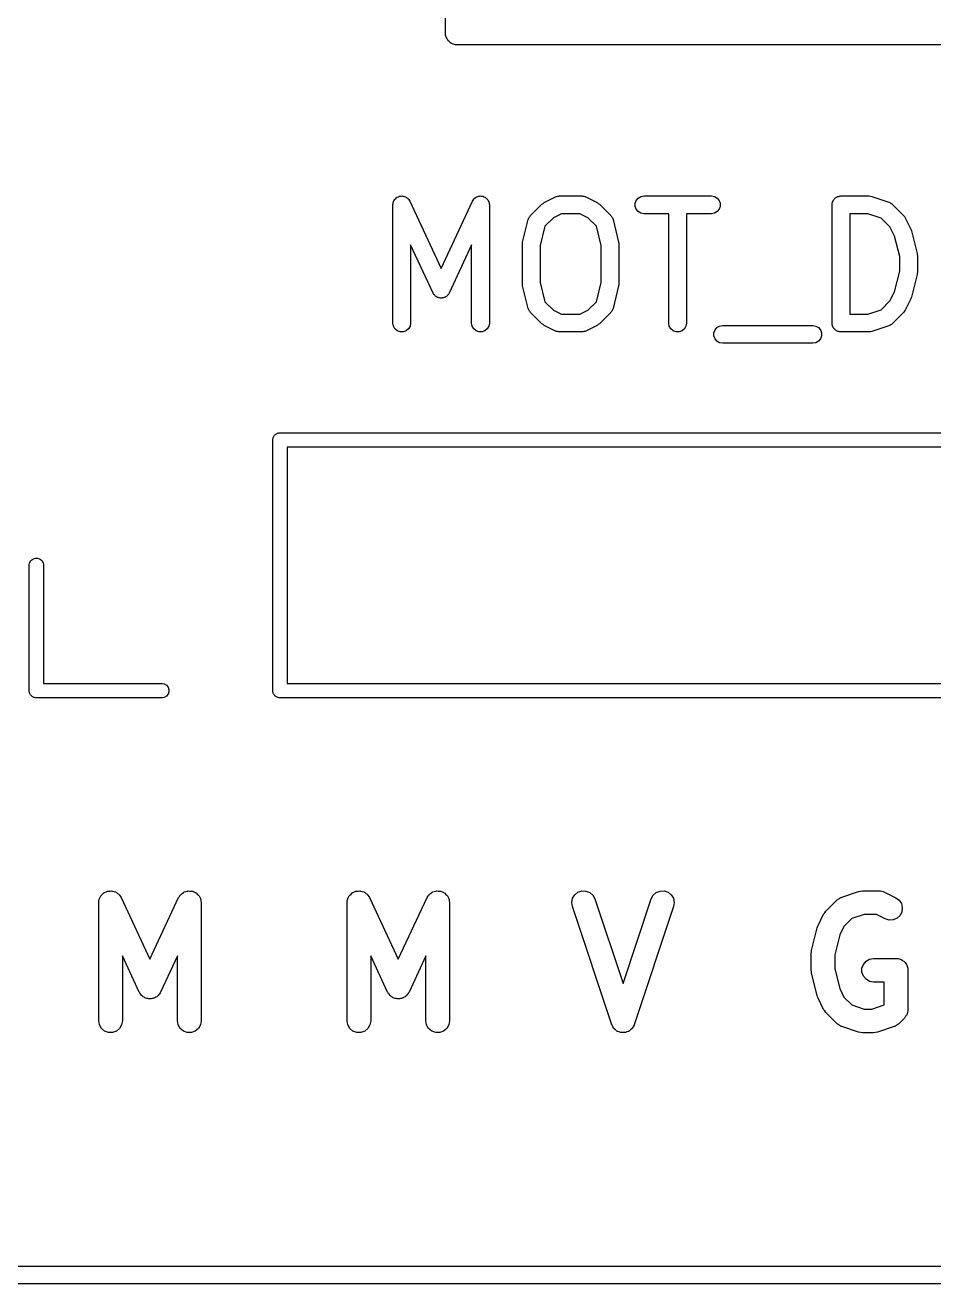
# Model space of a CAD drawing. Extents: x 0 to 100, y 0 to 100.
# Drawn here: x 72.34 to 80.03, y 3.92 to 14.57 of the extents above; entities that cross this region are included whole.
import ezdxf

# ---------------------------------------------------------------- set-up
doc = ezdxf.new("R2010")
doc.units = 0
doc.header["$MEASUREMENT"] = 0
doc.layers.add('BLACK', color=7, linetype='CONTINUOUS')

msp = doc.modelspace()

# ---------------------------------------------------------------- linework, layer by layer
at = {"layer": 'BLACK', "linetype": 'CONTINUOUS'}
for p, q in [((75.9, 14.5176), (75.9, 26.5087)), ((75.9, 14.4824), (75.9, 14.5176)), ((75.903, 14.474), (75.9, 14.4824)), ((75.9046, 14.4653), (75.903, 14.474)), ((75.909, 14.4576), (75.9046, 14.4653)), ((75.9121, 14.4492), (75.909, 14.4576)), ((75.9178, 14.4424), (75.9121, 14.4492)), ((75.9222, 14.4347), (75.9178, 14.4424)), ((75.929, 14.429), (75.9222, 14.4347)), ((75.9347, 14.4222), (75.929, 14.429)), ((75.9424, 14.4178), (75.9347, 14.4222)), ((75.9492, 14.4121), (75.9424, 14.4178)), ((75.9576, 14.409), (75.9492, 14.4121)), ((75.9653, 14.4046), (75.9576, 14.409)), ((75.974, 14.403), (75.9653, 14.4046)), ((75.9824, 14.4), (75.974, 14.403)), ((75.9912, 14.4), (75.9824, 14.4)), ((75.9913, 14.4), (75.9912, 14.4)), ((88.4, 14.4), (75.9913, 14.4)), ((75.463, 13.0817), (75.4671, 13.0906)), ((75.4671, 13.0906), (75.4695, 13.093)), ((75.4695, 13.093), (75.4711, 13.0958)), ((75.4711, 13.0958), (75.4786, 13.1021)), ((75.4786, 13.1021), (75.4855, 13.109)), ((75.4855, 13.109), (75.4885, 13.1104)), ((75.4885, 13.1104), (75.4911, 13.1126)), ((75.4911, 13.1126), (75.5003, 13.1159)), ((75.5003, 13.1159), (75.5091, 13.1201)), ((75.5091, 13.1201), (75.5124, 13.1203)), ((75.5124, 13.1203), (75.5155, 13.1215)), ((75.5155, 13.1215), (75.5253, 13.1215)), ((75.5253, 13.1215), (75.5351, 13.1223)), ((75.5351, 13.1223), (75.5383, 13.1215)), ((75.5383, 13.1215), (75.5416, 13.1215)), ((75.5416, 13.1215), (75.5508, 13.1181)), ((75.5508, 13.1181), (75.5602, 13.1156)), ((75.5602, 13.1156), (75.563, 13.1137)), ((75.563, 13.1137), (75.5661, 13.1126)), ((75.5661, 13.1126), (75.5736, 13.1063)), ((75.5736, 13.1063), (75.5816, 13.1007)), ((75.5816, 13.1007), (75.5835, 13.098)), ((75.5835, 13.098), (75.586, 13.0958)), ((75.586, 13.0958), (75.5909, 13.0874)), ((76.1329, 13.0874), (76.1378, 13.0958)), ((76.1378, 13.0958), (76.1403, 13.098)), ((76.1403, 13.098), (76.1422, 13.1007)), ((76.1422, 13.1007), (76.1502, 13.1063)), ((76.1502, 13.1063), (76.1577, 13.1126)), ((76.1577, 13.1126), (76.1609, 13.1137)), ((76.1609, 13.1137), (76.1636, 13.1156)), ((76.1636, 13.1156), (76.173, 13.1181)), ((76.173, 13.1181), (76.1822, 13.1215)), ((76.1822, 13.1215), (76.1855, 13.1215)), ((76.1855, 13.1215), (76.1887, 13.1223)), ((76.1887, 13.1223), (76.1985, 13.1215)), ((76.1985, 13.1215), (76.2083, 13.1215)), ((76.2083, 13.1215), (76.2114, 13.1203)), ((76.2114, 13.1203), (76.2147, 13.1201)), ((76.2147, 13.1201), (76.2235, 13.1159)), ((76.2235, 13.1159), (76.2327, 13.1126)), ((76.2327, 13.1126), (76.2353, 13.1104)), ((76.2353, 13.1104), (76.2383, 13.109)), ((76.2383, 13.109), (76.2452, 13.1021)), ((76.2452, 13.1021), (76.2527, 13.0958)), ((76.2527, 13.0958), (76.2543, 13.093)), ((76.2543, 13.093), (76.2567, 13.0906)), ((76.2567, 13.0906), (76.2608, 13.0817)), ((76.7331, 13.0671), (76.8284, 13.1147)), ((76.8284, 13.1147), (76.8325, 13.1159)), ((76.8325, 13.1159), (76.8363, 13.1181)), ((76.8363, 13.1181), (76.8449, 13.1196)), ((76.8449, 13.1196), (76.8533, 13.1221)), ((76.8533, 13.1221), (76.8576, 13.1219)), ((76.8576, 13.1219), (76.8619, 13.1226)), ((76.8619, 13.1226), (77.0524, 13.1226)), ((77.0524, 13.1226), (77.0566, 13.1219)), ((77.0566, 13.1219), (77.061, 13.1221)), ((77.061, 13.1221), (77.0694, 13.1196)), ((77.0694, 13.1196), (77.078, 13.1181)), ((77.078, 13.1181), (77.0818, 13.1159)), ((77.0818, 13.1159), (77.0859, 13.1147)), ((77.0859, 13.1147), (77.1812, 13.0671)), ((77.5112, 13.0851), (77.528, 13.1051)), ((77.528, 13.1051), (77.5505, 13.1181)), ((77.5505, 13.1181), (77.5762, 13.1226)), ((77.5762, 13.1226), (78.1476, 13.1226)), ((78.1476, 13.1226), (78.1733, 13.1181)), ((78.1733, 13.1181), (78.1958, 13.1051)), ((78.1958, 13.1051), (78.2126, 13.0851)), ((79.1779, 13.0851), (79.1821, 13.0901)), ((79.1821, 13.0901), (79.1854, 13.0958)), ((79.1854, 13.0958), (79.1904, 13.1)), ((79.1904, 13.1), (79.1946, 13.1051)), ((79.1946, 13.1051), (79.2003, 13.1084)), ((79.2003, 13.1084), (79.2054, 13.1126)), ((79.2054, 13.1126), (79.2115, 13.1148)), ((79.2115, 13.1148), (79.2172, 13.1181)), ((79.2172, 13.1181), (79.2237, 13.1192)), ((79.2237, 13.1192), (79.2298, 13.1215)), ((79.2298, 13.1215), (79.2364, 13.1215)), ((79.2364, 13.1215), (79.2429, 13.1226)), ((79.2429, 13.1226), (79.481, 13.1226)), ((79.481, 13.1226), (79.4928, 13.1205)), ((79.4928, 13.1205), (79.5047, 13.1188)), ((79.5047, 13.1188), (79.6475, 13.0712)), ((75.4536, 13.0476), (75.4553, 13.0573)), ((75.4536, 12.0476), (75.4536, 13.0476)), ((75.4553, 13.0573), (75.4561, 13.067)), ((75.4561, 13.067), (75.4575, 13.07)), ((75.4575, 13.07), (75.4581, 13.0733)), ((75.4581, 13.0733), (75.463, 13.0817)), ((75.5909, 13.0874), (75.5965, 13.0793)), ((75.5965, 13.0793), (75.8619, 12.5107)), ((75.8619, 12.5107), (76.1273, 13.0793)), ((76.1273, 13.0793), (76.1329, 13.0874)), ((76.2608, 13.0817), (76.2657, 13.0733)), ((76.2657, 13.0733), (76.2663, 13.07)), ((76.2663, 13.07), (76.2677, 13.067)), ((76.2677, 13.067), (76.2685, 13.0573)), ((76.2685, 13.0573), (76.2702, 13.0476)), ((76.2702, 13.0476), (76.2702, 12.0476)), ((76.6184, 12.9578), (76.7136, 13.053)), ((76.7136, 13.053), (76.7235, 13.0599)), ((76.7235, 13.0599), (76.7331, 13.0671)), ((77.1812, 13.0671), (77.1908, 13.0599)), ((77.1908, 13.0599), (77.2007, 13.053)), ((77.2007, 13.053), (77.2959, 12.9578)), ((77.5023, 13.0606), (77.5112, 13.0851)), ((77.5023, 13.0346), (77.5023, 13.0606)), ((77.5112, 13.0101), (77.5023, 13.0346)), ((77.528, 12.9902), (77.5112, 13.0101)), ((77.5505, 12.9771), (77.528, 12.9902)), ((78.1958, 12.9902), (78.1733, 12.9771)), ((78.2126, 13.0101), (78.1958, 12.9902)), ((78.2126, 13.0851), (78.2215, 13.0606)), ((78.2215, 13.0346), (78.2126, 13.0101)), ((78.2215, 13.0606), (78.2215, 13.0346)), ((79.1679, 13.0476), (79.169, 13.0541)), ((79.1679, 12.0476), (79.1679, 13.0476)), ((79.169, 13.0606), (79.1712, 13.0668)), ((79.169, 13.0541), (79.169, 13.0606)), ((79.1712, 13.0668), (79.1724, 13.0733)), ((79.1724, 13.0733), (79.1757, 13.079)), ((79.1757, 13.079), (79.1779, 13.0851)), ((79.6475, 13.0712), (79.6513, 13.0691)), ((79.6513, 13.0691), (79.6555, 13.068)), ((79.6555, 13.068), (79.6627, 13.0629)), ((79.6627, 13.0629), (79.6704, 13.0587)), ((79.6704, 13.0587), (79.6733, 13.0555)), ((79.6733, 13.0555), (79.6768, 13.053)), ((79.6768, 13.053), (79.7721, 12.9578)), ((76.551, 12.7325), (76.5987, 12.923)), ((76.5987, 12.923), (76.6016, 12.9295)), ((76.6016, 12.9295), (76.6035, 12.9365)), ((76.6035, 12.9365), (76.6069, 12.9413)), ((76.6069, 12.9413), (76.6093, 12.9467)), ((76.6093, 12.9467), (76.6143, 12.9519)), ((76.6143, 12.9519), (76.6184, 12.9578)), ((76.8111, 12.9384), (76.7392, 12.8664)), ((76.8796, 12.9726), (76.8111, 12.9384)), ((77.0347, 12.9726), (76.8796, 12.9726)), ((77.1032, 12.9384), (77.0347, 12.9726)), ((77.1751, 12.8664), (77.1032, 12.9384)), ((77.2959, 12.9578), (77.3, 12.9519)), ((77.3, 12.9519), (77.305, 12.9467)), ((77.305, 12.9467), (77.3074, 12.9413)), ((77.3074, 12.9413), (77.3108, 12.9365)), ((77.3108, 12.9365), (77.3127, 12.9295)), ((77.3127, 12.9295), (77.3156, 12.923)), ((77.3156, 12.923), (77.3632, 12.7325)), ((77.5762, 12.9726), (77.5505, 12.9771)), ((77.7869, 12.9726), (77.5762, 12.9726)), ((77.7869, 12.0476), (77.7869, 12.9726)), ((78.1476, 12.9726), (77.9369, 12.9726)), ((77.9369, 12.9726), (77.9369, 12.0476)), ((78.1733, 12.9771), (78.1476, 12.9726)), ((79.3179, 12.9726), (79.3179, 12.1226)), ((79.4688, 12.9726), (79.3179, 12.9726)), ((79.5833, 12.9344), (79.4688, 12.9726)), ((79.6574, 12.8603), (79.5833, 12.9344)), ((79.7721, 12.9578), (79.779, 12.9479)), ((79.779, 12.9479), (79.7861, 12.9383)), ((79.7861, 12.9383), (79.8337, 12.8431)), ((76.7392, 12.8664), (76.6988, 12.7051)), ((77.2155, 12.7051), (77.1751, 12.8664)), ((79.6959, 12.7833), (79.6574, 12.8603)), ((79.7393, 12.6098), (79.6959, 12.7833)), ((79.8337, 12.8431), (79.8361, 12.8352)), ((79.8361, 12.8352), (79.8394, 12.8277)), ((79.8394, 12.8277), (79.887, 12.6372)), ((75.7939, 12.3016), (75.6036, 12.7096)), ((75.6036, 12.7096), (75.6036, 12.0476)), ((76.1202, 12.7096), (75.9299, 12.3016)), ((76.1202, 12.0476), (76.1202, 12.7096)), ((76.5488, 12.7143), (76.5504, 12.7233)), ((76.5488, 12.381), (76.5488, 12.7143)), ((76.5504, 12.7233), (76.551, 12.7325)), ((76.6988, 12.7051), (76.6988, 12.3902)), ((77.2155, 12.3902), (77.2155, 12.7051)), ((77.3632, 12.7325), (77.3639, 12.7233)), ((77.3639, 12.7233), (77.3655, 12.7143)), ((77.3655, 12.7143), (77.3655, 12.381)), ((79.7393, 12.4854), (79.7393, 12.6098)), ((79.887, 12.6372), (79.8877, 12.6281)), ((79.8877, 12.6281), (79.8893, 12.619)), ((79.8893, 12.619), (79.8893, 12.4762)), ((79.6959, 12.3119), (79.7393, 12.4854)), ((79.887, 12.458), (79.8394, 12.2675)), ((79.8877, 12.4672), (79.887, 12.458)), ((79.8893, 12.4762), (79.8877, 12.4672)), ((76.5504, 12.3719), (76.5488, 12.381)), ((76.551, 12.3628), (76.5504, 12.3719)), ((76.5987, 12.1723), (76.551, 12.3628)), ((76.6988, 12.3902), (76.7392, 12.2288)), ((77.1751, 12.2288), (77.2155, 12.3902)), ((77.3632, 12.3628), (77.3156, 12.1723)), ((77.3639, 12.3719), (77.3632, 12.3628)), ((77.3655, 12.381), (77.3639, 12.3719)), ((75.7977, 12.2963), (75.7939, 12.3016)), ((75.8005, 12.2903), (75.7977, 12.2963)), ((75.8051, 12.2857), (75.8005, 12.2903)), ((75.8089, 12.2803), (75.8051, 12.2857)), ((75.8142, 12.2765), (75.8089, 12.2803)), ((75.8189, 12.2719), (75.8142, 12.2765)), ((75.8248, 12.2691), (75.8189, 12.2719)), ((75.8302, 12.2654), (75.8248, 12.2691)), ((75.8365, 12.2637), (75.8302, 12.2654)), ((75.8425, 12.2609), (75.8365, 12.2637)), ((75.849, 12.2603), (75.8425, 12.2609)), ((75.8554, 12.2586), (75.849, 12.2603)), ((75.8619, 12.2592), (75.8554, 12.2586)), ((75.8684, 12.2586), (75.8619, 12.2592)), ((75.8748, 12.2603), (75.8684, 12.2586)), ((75.8813, 12.2609), (75.8748, 12.2603)), ((75.8873, 12.2637), (75.8813, 12.2609)), ((75.8936, 12.2654), (75.8873, 12.2637)), ((75.899, 12.2691), (75.8936, 12.2654)), ((75.9049, 12.2719), (75.899, 12.2691)), ((75.9096, 12.2765), (75.9049, 12.2719)), ((75.9149, 12.2803), (75.9096, 12.2765)), ((75.9187, 12.2857), (75.9149, 12.2803)), ((75.9234, 12.2903), (75.9187, 12.2857)), ((75.9261, 12.2963), (75.9234, 12.2903)), ((75.9299, 12.3016), (75.9261, 12.2963)), ((79.6574, 12.2349), (79.6959, 12.3119)), ((79.8337, 12.2522), (79.7861, 12.1569)), ((79.8361, 12.26), (79.8337, 12.2522)), ((79.8394, 12.2675), (79.8361, 12.26)), ((76.6016, 12.1657), (76.5987, 12.1723)), ((76.6035, 12.1588), (76.6016, 12.1657)), ((76.6069, 12.1539), (76.6035, 12.1588)), ((76.6093, 12.1485), (76.6069, 12.1539)), ((76.6143, 12.1433), (76.6093, 12.1485)), ((76.6184, 12.1374), (76.6143, 12.1433)), ((76.7136, 12.0422), (76.6184, 12.1374)), ((76.7392, 12.2288), (76.8111, 12.1569)), ((76.8111, 12.1569), (76.8796, 12.1226)), ((77.0347, 12.1226), (77.1032, 12.1569)), ((77.1032, 12.1569), (77.1751, 12.2288)), ((77.2959, 12.1374), (77.2007, 12.0422)), ((77.3, 12.1433), (77.2959, 12.1374)), ((77.305, 12.1485), (77.3, 12.1433)), ((77.3074, 12.1539), (77.305, 12.1485)), ((77.3108, 12.1588), (77.3074, 12.1539)), ((77.3127, 12.1657), (77.3108, 12.1588)), ((77.3156, 12.1723), (77.3127, 12.1657)), ((79.4688, 12.1226), (79.5833, 12.1608)), ((79.5833, 12.1608), (79.6574, 12.2349)), ((79.7721, 12.1374), (79.6768, 12.0422)), ((79.779, 12.1473), (79.7721, 12.1374)), ((79.7861, 12.1569), (79.779, 12.1473)), ((75.4581, 12.022), (75.4536, 12.0476)), ((75.6036, 12.0476), (75.599, 12.022)), ((76.1248, 12.022), (76.1202, 12.0476)), ((76.2702, 12.0476), (76.2657, 12.022)), ((76.7235, 12.0353), (76.7136, 12.0422)), ((76.7331, 12.0282), (76.7235, 12.0353)), ((76.8284, 11.9805), (76.7331, 12.0282)), ((76.8796, 12.1226), (77.0347, 12.1226)), ((77.1812, 12.0282), (77.0859, 11.9805)), ((77.1908, 12.0353), (77.1812, 12.0282)), ((77.2007, 12.0422), (77.1908, 12.0353)), ((77.7914, 12.022), (77.7869, 12.0476)), ((77.9369, 12.0476), (77.9324, 12.022)), ((78.2172, 12.0229), (78.2429, 12.0274)), ((78.2429, 12.0274), (79.0048, 12.0274)), ((79.0048, 12.0274), (79.0304, 12.0229)), ((79.169, 12.0412), (79.1679, 12.0476)), ((79.169, 12.0346), (79.169, 12.0412)), ((79.1712, 12.0284), (79.169, 12.0346)), ((79.1724, 12.022), (79.1712, 12.0284)), ((79.3179, 12.1226), (79.4688, 12.1226)), ((79.6513, 12.0261), (79.6475, 12.0241)), ((79.6555, 12.0273), (79.6513, 12.0261)), ((79.6627, 12.0323), (79.6555, 12.0273)), ((79.6704, 12.0365), (79.6627, 12.0323)), ((79.6733, 12.0397), (79.6704, 12.0365)), ((79.6768, 12.0422), (79.6733, 12.0397)), ((75.4711, 11.9994), (75.4581, 12.022)), ((75.4911, 11.9827), (75.4711, 11.9994)), ((75.5155, 11.9738), (75.4911, 11.9827)), ((75.5416, 11.9738), (75.5155, 11.9738)), ((75.5661, 11.9827), (75.5416, 11.9738)), ((75.586, 11.9994), (75.5661, 11.9827)), ((75.599, 12.022), (75.586, 11.9994)), ((76.1378, 11.9994), (76.1248, 12.022)), ((76.1577, 11.9827), (76.1378, 11.9994)), ((76.1822, 11.9738), (76.1577, 11.9827)), ((76.2083, 11.9738), (76.1822, 11.9738)), ((76.2327, 11.9827), (76.2083, 11.9738)), ((76.2527, 11.9994), (76.2327, 11.9827)), ((76.2657, 12.022), (76.2527, 11.9994)), ((76.8325, 11.9793), (76.8284, 11.9805)), ((76.8363, 11.9771), (76.8325, 11.9793)), ((76.8449, 11.9756), (76.8363, 11.9771)), ((76.8533, 11.9731), (76.8449, 11.9756)), ((76.8576, 11.9734), (76.8533, 11.9731)), ((76.8619, 11.9726), (76.8576, 11.9734)), ((77.0524, 11.9726), (76.8619, 11.9726)), ((77.0566, 11.9734), (77.0524, 11.9726)), ((77.061, 11.9731), (77.0566, 11.9734)), ((77.0694, 11.9756), (77.061, 11.9731)), ((77.078, 11.9771), (77.0694, 11.9756)), ((77.0818, 11.9793), (77.078, 11.9771)), ((77.0859, 11.9805), (77.0818, 11.9793)), ((77.8045, 11.9994), (77.7914, 12.022)), ((77.8244, 11.9827), (77.8045, 11.9994)), ((77.8489, 11.9738), (77.8244, 11.9827)), ((77.8749, 11.9738), (77.8489, 11.9738)), ((77.8994, 11.9827), (77.8749, 11.9738)), ((77.9194, 11.9994), (77.8994, 11.9827)), ((77.9324, 12.022), (77.9194, 11.9994)), ((78.169, 11.9654), (78.1779, 11.9899)), ((78.169, 11.9394), (78.169, 11.9654)), ((78.1779, 11.9149), (78.169, 11.9394)), ((78.1779, 11.9899), (78.1946, 12.0098)), ((78.1946, 12.0098), (78.2172, 12.0229)), ((79.0304, 12.0229), (79.053, 12.0098)), ((79.053, 12.0098), (79.0697, 11.9899)), ((79.0697, 11.9899), (79.0786, 11.9654)), ((79.0786, 11.9394), (79.0697, 11.9149)), ((79.0786, 11.9654), (79.0786, 11.9394)), ((79.1757, 12.0163), (79.1724, 12.022)), ((79.1779, 12.0101), (79.1757, 12.0163)), ((79.1821, 12.0051), (79.1779, 12.0101)), ((79.1854, 11.9994), (79.1821, 12.0051)), ((79.1904, 11.9952), (79.1854, 11.9994)), ((79.1946, 11.9902), (79.1904, 11.9952)), ((79.2003, 11.9869), (79.1946, 11.9902)), ((79.2054, 11.9827), (79.2003, 11.9869)), ((79.2115, 11.9804), (79.2054, 11.9827)), ((79.2172, 11.9771), (79.2115, 11.9804)), ((79.2237, 11.976), (79.2172, 11.9771)), ((79.2298, 11.9738), (79.2237, 11.976)), ((79.2364, 11.9738), (79.2298, 11.9738)), ((79.2429, 11.9726), (79.2364, 11.9738)), ((79.481, 11.9726), (79.2429, 11.9726)), ((79.4928, 11.9747), (79.481, 11.9726)), ((79.5047, 11.9765), (79.4928, 11.9747)), ((79.6475, 12.0241), (79.5047, 11.9765)), ((78.1946, 11.8949), (78.1779, 11.9149)), ((78.2172, 11.8819), (78.1946, 11.8949)), ((78.2429, 11.8774), (78.2172, 11.8819)), ((79.0048, 11.8774), (78.2429, 11.8774)), ((79.0304, 11.8819), (79.0048, 11.8774)), ((79.053, 11.8949), (79.0304, 11.8819)), ((79.0697, 11.9149), (79.053, 11.8949)), ((74.44, 11.0706), (74.4418, 11.0756)), ((74.44, 11.0652), (74.44, 11.0706)), ((74.4418, 11.0756), (74.4427, 11.0808)), ((74.4427, 11.0808), (74.4454, 11.0854)), ((74.4454, 11.0854), (74.4472, 11.0905)), ((74.4472, 11.0905), (74.4507, 11.0946)), ((74.4507, 11.0946), (74.4533, 11.0992)), ((74.4533, 11.0992), (74.4574, 11.1026)), ((74.4574, 11.1026), (74.4608, 11.1067)), ((74.4608, 11.1067), (74.4655, 11.1093)), ((74.4655, 11.1093), (74.4695, 11.1128)), ((74.4695, 11.1128), (74.4745, 11.1146)), ((74.4745, 11.1146), (74.4792, 11.1173)), ((74.4792, 11.1173), (74.4844, 11.1182)), ((74.4844, 11.1182), (74.4894, 11.12)), ((74.4894, 11.12), (74.4947, 11.12)), ((74.4947, 11.12), (74.4948, 11.12)), ((74.4948, 11.12), (84.5652, 11.12)), ((74.44, 8.93475), (74.44, 11.0652)), ((74.56, 11), (74.56, 9)), ((84.5, 11), (74.56, 11)), ((72.38, 10.0052), (72.3828, 10.0208)), ((72.38, 8.93475), (72.38, 10.0052)), ((72.3828, 10.0208), (72.3933, 10.0392)), ((72.3933, 10.0392), (72.4095, 10.0528)), ((72.4095, 10.0528), (72.4294, 10.06)), ((72.4294, 10.06), (72.4506, 10.06)), ((72.4506, 10.06), (72.4705, 10.0528)), ((72.4705, 10.0528), (72.4867, 10.0392)), ((72.4867, 10.0392), (72.4973, 10.0208)), ((72.4973, 10.0208), (72.5, 10.0052)), ((72.5, 10.0052), (72.5, 9)), ((72.5, 9), (73.5052, 9)), ((73.5052, 9), (73.5208, 8.99725)), ((73.5208, 8.99725), (73.5392, 8.98667)), ((73.5392, 8.98667), (73.5528, 8.97046)), ((73.5528, 8.97046), (73.56, 8.95058)), ((73.56, 8.95058), (73.56, 8.92942)), ((74.56, 9), (84.5, 9)), ((72.38, 8.92942), (72.38, 8.93475)), ((72.38, 8.93475), (72.38, 8.93475)), ((72.3818, 8.92441), (72.38, 8.92942)), ((72.3827, 8.91916), (72.3818, 8.92441)), ((72.3854, 8.91455), (72.3827, 8.91916)), ((72.3872, 8.90954), (72.3854, 8.91455)), ((72.3907, 8.90545), (72.3872, 8.90954)), ((72.3933, 8.90084), (72.3907, 8.90545)), ((72.3974, 8.89741), (72.3933, 8.90084)), ((72.4008, 8.89333), (72.3974, 8.89741)), ((72.4055, 8.89067), (72.4008, 8.89333)), ((72.4095, 8.88724), (72.4055, 8.89067)), ((72.4145, 8.88541), (72.4095, 8.88724)), ((72.4192, 8.88275), (72.4145, 8.88541)), ((72.4244, 8.88182), (72.4192, 8.88275)), ((72.4294, 8.88), (72.4244, 8.88182)), ((72.4347, 8.88), (72.4294, 8.88)), ((72.4348, 8.88), (72.4347, 8.88)), ((73.5052, 8.88), (72.4348, 8.88)), ((73.5208, 8.88275), (73.5052, 8.88)), ((73.5392, 8.89333), (73.5208, 8.88275)), ((73.5528, 8.90954), (73.5392, 8.89333)), ((73.56, 8.92942), (73.5528, 8.90954)), ((74.44, 8.92942), (74.44, 8.93475)), ((74.44, 8.93475), (74.44, 8.93475)), ((74.4418, 8.92441), (74.44, 8.92942)), ((74.4427, 8.91916), (74.4418, 8.92441)), ((74.4454, 8.91455), (74.4427, 8.91916)), ((74.4472, 8.90954), (74.4454, 8.91455)), ((74.4507, 8.90545), (74.4472, 8.90954)), ((74.4533, 8.90084), (74.4507, 8.90545)), ((74.4574, 8.89741), (74.4533, 8.90084)), ((74.4608, 8.89333), (74.4574, 8.89741)), ((74.4655, 8.89067), (74.4608, 8.89333)), ((74.4695, 8.88724), (74.4655, 8.89067)), ((74.4745, 8.88541), (74.4695, 8.88724)), ((74.4792, 8.88275), (74.4745, 8.88541)), ((74.4844, 8.88182), (74.4792, 8.88275)), ((74.4894, 8.88), (74.4844, 8.88182)), ((74.4947, 8.88), (74.4894, 8.88)), ((74.4948, 8.88), (74.4947, 8.88)), ((84.5652, 8.88), (74.4948, 8.88)), ((73.0167, 7.23422), (73.0289, 7.23869)), ((73.0289, 7.23869), (73.0408, 7.24421)), ((73.0408, 7.24421), (73.0452, 7.24459)), ((73.0452, 7.24459), (73.0493, 7.2461)), ((73.0493, 7.2461), (73.0624, 7.2461)), ((73.0624, 7.2461), (73.0754, 7.24724)), ((73.0754, 7.24724), (73.0796, 7.2461)), ((73.0796, 7.2461), (73.084, 7.2461)), ((73.084, 7.2461), (73.0963, 7.24164)), ((73.0963, 7.24164), (73.1089, 7.23826)), ((73.1089, 7.23826), (73.1125, 7.23573)), ((73.6875, 7.23573), (73.6911, 7.23826)), ((73.6911, 7.23826), (73.7037, 7.24164)), ((73.7037, 7.24164), (73.716, 7.2461)), ((73.716, 7.2461), (73.7204, 7.2461)), ((73.7204, 7.2461), (73.7246, 7.24724)), ((73.7246, 7.24724), (73.7377, 7.2461)), ((73.7377, 7.2461), (73.7507, 7.2461)), ((73.7507, 7.2461), (73.7548, 7.24459)), ((73.7548, 7.24459), (73.7592, 7.24421)), ((73.7592, 7.24421), (73.7711, 7.23868)), ((73.7711, 7.23868), (73.7833, 7.23422)), ((75.1167, 7.23422), (75.1289, 7.23869)), ((75.1289, 7.23869), (75.1408, 7.24421)), ((75.1408, 7.24421), (75.1452, 7.24459)), ((75.1452, 7.24459), (75.1493, 7.2461)), ((75.1493, 7.2461), (75.1624, 7.2461)), ((75.1624, 7.2461), (75.1754, 7.24724)), ((75.1754, 7.24724), (75.1796, 7.2461)), ((75.1796, 7.2461), (75.184, 7.2461)), ((75.184, 7.2461), (75.1963, 7.24164)), ((75.1963, 7.24164), (75.2089, 7.23826)), ((75.2089, 7.23826), (75.2125, 7.23573)), ((75.7875, 7.23573), (75.7911, 7.23826)), ((75.7911, 7.23826), (75.8037, 7.24164)), ((75.8037, 7.24164), (75.816, 7.2461)), ((75.816, 7.2461), (75.8204, 7.2461)), ((75.8204, 7.2461), (75.8246, 7.24724)), ((75.8246, 7.24724), (75.8377, 7.2461)), ((75.8377, 7.2461), (75.8507, 7.2461)), ((75.8507, 7.2461), (75.8548, 7.24459)), ((75.8548, 7.24459), (75.8592, 7.24421)), ((75.8592, 7.24421), (75.8711, 7.23868)), ((75.8711, 7.23868), (75.8833, 7.23422)), ((77.019, 7.23556), (77.052, 7.24654)), ((77.052, 7.24654), (77.0867, 7.24559)), ((77.0867, 7.24559), (77.119, 7.23283)), ((77.681, 7.23282), (77.7133, 7.24559)), ((77.7133, 7.24559), (77.748, 7.24654)), ((77.748, 7.24654), (77.7809, 7.23556)), ((79.2493, 7.19487), (79.3922, 7.24249)), ((79.3922, 7.24249), (79.408, 7.24484)), ((79.408, 7.24484), (79.4238, 7.24762)), ((79.4238, 7.24762), (79.5667, 7.24762)), ((79.5667, 7.24762), (79.5723, 7.24662)), ((79.5723, 7.24662), (79.5781, 7.24696)), ((79.5781, 7.24696), (79.5893, 7.24362)), ((79.5893, 7.24362), (79.6009, 7.24159)), ((79.6009, 7.24159), (79.6059, 7.23871)), ((79.6059, 7.23871), (79.6114, 7.23706)), ((79.6114, 7.23706), (79.7066, 7.18944)), ((72.9667, 7.14762), (72.9689, 7.16047)), ((72.9667, 6.14762), (72.9667, 7.14762)), ((72.9689, 7.16047), (72.9701, 7.17347)), ((72.9701, 7.17347), (72.9719, 7.17748)), ((72.9719, 7.17748), (72.9727, 7.18182)), ((72.9727, 7.18182), (72.9792, 7.19312)), ((72.9792, 7.19312), (72.9847, 7.20495)), ((72.9847, 7.20495), (72.9879, 7.20808)), ((72.9879, 7.20808), (72.9901, 7.2119)), ((72.9901, 7.2119), (73.0001, 7.22029)), ((73.0001, 7.22029), (73.0093, 7.22952)), ((73.0093, 7.22952), (73.0133, 7.23138)), ((73.0133, 7.23138), (73.0167, 7.23422)), ((73.1125, 7.23573), (73.1167, 7.23422)), ((73.1167, 7.23422), (73.1267, 7.22583)), ((73.1267, 7.22583), (73.1374, 7.21835)), ((73.1374, 7.21835), (73.1399, 7.21474)), ((73.1399, 7.21474), (73.1433, 7.2119)), ((73.1433, 7.2119), (73.1498, 7.2006)), ((73.1498, 7.2006), (73.1573, 7.18991)), ((73.1573, 7.18991), (73.4, 6.6698)), ((73.4, 6.6698), (73.6427, 7.18991)), ((73.6427, 7.18991), (73.6502, 7.2006)), ((73.6502, 7.2006), (73.6567, 7.2119)), ((73.6567, 7.2119), (73.6601, 7.21474)), ((73.6601, 7.21474), (73.6626, 7.21835)), ((73.6626, 7.21835), (73.6733, 7.22583)), ((73.6733, 7.22583), (73.6833, 7.23422)), ((73.6833, 7.23422), (73.6875, 7.23573)), ((73.7833, 7.23422), (73.7867, 7.23139)), ((73.7867, 7.23139), (73.7907, 7.22952)), ((73.7907, 7.22952), (73.7999, 7.22028)), ((73.7999, 7.22028), (73.8099, 7.2119)), ((73.8099, 7.2119), (73.8121, 7.20808)), ((73.8121, 7.20808), (73.8153, 7.20495)), ((73.8153, 7.20495), (73.8208, 7.19312)), ((73.8208, 7.19312), (73.8273, 7.18182)), ((73.8273, 7.18182), (73.8281, 7.17748)), ((73.8281, 7.17748), (73.8299, 7.17347)), ((73.8299, 7.17347), (73.8311, 7.16047)), ((73.8311, 7.16047), (73.8333, 7.14762)), ((73.8333, 7.14762), (73.8333, 6.14762)), ((75.0667, 7.14762), (75.0689, 7.16047)), ((75.0667, 6.14762), (75.0667, 7.14762)), ((75.0689, 7.16047), (75.0701, 7.17347)), ((75.0701, 7.17347), (75.0719, 7.17748)), ((75.0719, 7.17748), (75.0727, 7.18182)), ((75.0727, 7.18182), (75.0792, 7.19312)), ((75.0792, 7.19312), (75.0847, 7.20495)), ((75.0847, 7.20495), (75.0879, 7.20808)), ((75.0879, 7.20808), (75.0901, 7.2119)), ((75.0901, 7.2119), (75.1001, 7.22029)), ((75.1001, 7.22029), (75.1093, 7.22952)), ((75.1093, 7.22952), (75.1133, 7.23138)), ((75.1133, 7.23138), (75.1167, 7.23422)), ((75.2125, 7.23573), (75.2167, 7.23422)), ((75.2167, 7.23422), (75.2267, 7.22583)), ((75.2267, 7.22583), (75.2374, 7.21835)), ((75.2374, 7.21835), (75.2399, 7.21474)), ((75.2399, 7.21474), (75.2433, 7.2119)), ((75.2433, 7.2119), (75.2498, 7.2006)), ((75.2498, 7.2006), (75.2573, 7.18991)), ((75.2573, 7.18991), (75.5, 6.6698)), ((75.5, 6.6698), (75.7427, 7.18991)), ((75.7427, 7.18991), (75.7502, 7.2006)), ((75.7502, 7.2006), (75.7567, 7.2119)), ((75.7567, 7.2119), (75.7601, 7.21474)), ((75.7601, 7.21474), (75.7626, 7.21835)), ((75.7626, 7.21835), (75.7733, 7.22583)), ((75.7733, 7.22583), (75.7833, 7.23422)), ((75.7833, 7.23422), (75.7875, 7.23573)), ((75.8833, 7.23422), (75.8867, 7.23139)), ((75.8867, 7.23139), (75.8907, 7.22952)), ((75.8907, 7.22952), (75.8999, 7.22028)), ((75.8999, 7.22028), (75.9099, 7.2119)), ((75.9099, 7.2119), (75.9121, 7.20808)), ((75.9121, 7.20808), (75.9153, 7.20495)), ((75.9153, 7.20495), (75.9208, 7.19312)), ((75.9208, 7.19312), (75.9273, 7.18182)), ((75.9273, 7.18182), (75.9281, 7.17748)), ((75.9281, 7.17748), (75.9299, 7.17347)), ((75.9299, 7.17347), (75.9311, 7.16047)), ((75.9311, 7.16047), (75.9333, 7.14762)), ((75.9333, 7.14762), (75.9333, 6.14762)), ((76.9667, 7.15035), (76.9737, 7.18438)), ((76.9718, 7.116), (76.9667, 7.15035)), ((76.9737, 7.18438), (76.9918, 7.21397)), ((76.9918, 7.21397), (77.019, 7.23556)), ((77.119, 7.23283), (77.145, 7.20978)), ((77.145, 7.20978), (77.1615, 7.17924)), ((77.1615, 7.17924), (77.4, 6.46385)), ((77.4, 6.46385), (77.6385, 7.17924)), ((77.6385, 7.17924), (77.655, 7.20978)), ((77.655, 7.20978), (77.681, 7.23282)), ((77.7809, 7.23556), (77.8082, 7.21397)), ((77.8082, 7.21397), (77.8263, 7.18438)), ((77.8263, 7.18438), (77.8333, 7.15035)), ((77.8333, 7.15035), (77.8282, 7.116)), ((79.115, 7.07547), (79.2102, 7.17071)), ((79.2102, 7.17071), (79.215, 7.17402)), ((79.215, 7.17402), (79.2188, 7.17833)), ((79.2188, 7.17833), (79.2291, 7.18391)), ((79.2291, 7.18391), (79.2387, 7.19063)), ((79.2387, 7.19063), (79.2443, 7.19212)), ((79.2443, 7.19212), (79.2493, 7.19487)), ((79.7066, 7.18944), (79.7345, 7.16875)), ((79.7345, 7.16875), (79.7537, 7.13977)), ((79.7537, 7.13977), (79.7617, 7.10599)), ((77.3051, 6.116), (76.9718, 7.116)), ((77.8282, 7.116), (77.4949, 6.116)), ((79.0487, 6.95424), (79.0963, 7.04948)), ((79.0963, 7.04948), (79.1058, 7.06233)), ((79.1058, 7.06233), (79.115, 7.07547)), ((79.44, 7.04762), (79.335, 7.0126)), ((79.5431, 7.04762), (79.44, 7.04762)), ((79.6172, 7.01056), (79.5431, 7.04762)), ((79.7422, 7.04042), (79.717, 7.01655)), ((79.7578, 7.07149), (79.7422, 7.04042)), ((79.7617, 7.10599), (79.7578, 7.07149)), ((78.9935, 6.7433), (79.0411, 6.93378)), ((79.0411, 6.93378), (79.0455, 6.94376)), ((79.0455, 6.94376), (79.0487, 6.95424)), ((79.2679, 6.94553), (79.2324, 6.87462)), ((79.335, 7.0126), (79.2679, 6.94553)), ((79.6505, 7.00066), (79.6172, 7.01056)), ((79.6851, 7.00274), (79.6505, 7.00066)), ((79.717, 7.01655), (79.6851, 7.00274)), ((79.2324, 6.87462), (79.1905, 6.70674)), ((78.9905, 6.71905), (78.9926, 6.7311)), ((78.9905, 6.57619), (78.9905, 6.71905)), ((78.9926, 6.7311), (78.9935, 6.7433)), ((79.1905, 6.70674), (79.1905, 6.5885)), ((73.3094, 6.39105), (73.1667, 6.69686)), ((73.1667, 6.69686), (73.1667, 6.14762)), ((73.6333, 6.69686), (73.4906, 6.39105)), ((73.6333, 6.14762), (73.6333, 6.69686)), ((75.4094, 6.39105), (75.2667, 6.69686)), ((75.2667, 6.69686), (75.2667, 6.14762)), ((75.7333, 6.69686), (75.5906, 6.39105)), ((75.7333, 6.14762), (75.7333, 6.69686)), ((79.4206, 6.59356), (79.4324, 6.62619)), ((79.4324, 6.62619), (79.4548, 6.65279)), ((79.4548, 6.65279), (79.4848, 6.67016)), ((79.4848, 6.67016), (79.519, 6.67619)), ((79.519, 6.67619), (79.7095, 6.67619)), ((79.7095, 6.67619), (79.7181, 6.67467)), ((79.7181, 6.67467), (79.7269, 6.67467)), ((79.7269, 6.67467), (79.7351, 6.67168)), ((79.7351, 6.67168), (79.7437, 6.67016)), ((79.7437, 6.67016), (79.7513, 6.66579)), ((79.7513, 6.66579), (79.7595, 6.66279)), ((79.7595, 6.66279), (79.7662, 6.65717)), ((79.7662, 6.65717), (79.7738, 6.65279)), ((79.7738, 6.65279), (79.7794, 6.64609)), ((79.7794, 6.64609), (79.7861, 6.64047)), ((79.7861, 6.64047), (79.7905, 6.63289)), ((79.7905, 6.63289), (79.7961, 6.62619)), ((79.7961, 6.62619), (79.7991, 6.61797)), ((79.7991, 6.61797), (79.8035, 6.61039)), ((79.8035, 6.61039), (79.805, 6.60178)), ((79.805, 6.60178), (79.808, 6.59356)), ((78.9926, 6.56414), (78.9905, 6.57619)), ((78.9935, 6.55194), (78.9926, 6.56414)), ((79.0411, 6.36146), (78.9935, 6.55194)), ((79.1905, 6.5885), (79.2324, 6.42062)), ((79.4206, 6.55883), (79.4206, 6.59356)), ((79.4324, 6.52619), (79.4206, 6.55883)), ((79.4548, 6.49959), (79.4324, 6.52619)), ((79.4848, 6.48222), (79.4548, 6.49959)), ((79.808, 6.59356), (79.808, 6.5848)), ((79.808, 6.5848), (79.8095, 6.57619)), ((79.8095, 6.57619), (79.8095, 6.24286)), ((73.3144, 6.3839), (73.3094, 6.39105)), ((73.4906, 6.39105), (73.4856, 6.38391)), ((75.4144, 6.3839), (75.4094, 6.39105)), ((75.5906, 6.39105), (75.5856, 6.38391)), ((79.2324, 6.42062), (79.2679, 6.34971)), ((79.519, 6.47619), (79.4848, 6.48222)), ((79.6095, 6.47619), (79.519, 6.47619)), ((79.6095, 6.28428), (79.6095, 6.47619)), ((73.3181, 6.376), (73.3144, 6.3839)), ((73.3243, 6.36979), (73.3181, 6.376)), ((73.3293, 6.3626), (73.3243, 6.36979)), ((73.3365, 6.3576), (73.3293, 6.3626)), ((73.3426, 6.35144), (73.3365, 6.3576)), ((73.3506, 6.34772), (73.3426, 6.35144)), ((73.3578, 6.34269), (73.3506, 6.34772)), ((73.3662, 6.34044), (73.3578, 6.34269)), ((73.3741, 6.33675), (73.3662, 6.34044)), ((73.3828, 6.33598), (73.3741, 6.33675)), ((73.3913, 6.33371), (73.3828, 6.33598)), ((73.4, 6.33447), (73.3913, 6.33371)), ((73.4087, 6.33371), (73.4, 6.33447)), ((73.4172, 6.33598), (73.4087, 6.33371)), ((73.4259, 6.33675), (73.4172, 6.33598)), ((73.4338, 6.34044), (73.4259, 6.33675)), ((73.4422, 6.34269), (73.4338, 6.34044)), ((73.4494, 6.34772), (73.4422, 6.34269)), ((73.4574, 6.35144), (73.4494, 6.34772)), ((73.4635, 6.3576), (73.4574, 6.35144)), ((73.4707, 6.3626), (73.4635, 6.3576)), ((73.4757, 6.36979), (73.4707, 6.3626)), ((73.4819, 6.376), (73.4757, 6.36979)), ((73.4856, 6.38391), (73.4819, 6.376)), ((75.4181, 6.376), (75.4144, 6.3839)), ((75.4243, 6.36979), (75.4181, 6.376)), ((75.4293, 6.3626), (75.4243, 6.36979)), ((75.4365, 6.3576), (75.4293, 6.3626)), ((75.4426, 6.35144), (75.4365, 6.3576)), ((75.4506, 6.34772), (75.4426, 6.35144)), ((75.4578, 6.34269), (75.4506, 6.34772)), ((75.4662, 6.34044), (75.4578, 6.34269)), ((75.4741, 6.33675), (75.4662, 6.34044)), ((75.4828, 6.33598), (75.4741, 6.33675)), ((75.4913, 6.33371), (75.4828, 6.33598)), ((75.5, 6.33447), (75.4913, 6.33371)), ((75.5087, 6.33371), (75.5, 6.33447)), ((75.5172, 6.33598), (75.5087, 6.33371)), ((75.5259, 6.33675), (75.5172, 6.33598)), ((75.5338, 6.34044), (75.5259, 6.33675)), ((75.5422, 6.34269), (75.5338, 6.34044)), ((75.5494, 6.34772), (75.5422, 6.34269)), ((75.5574, 6.35144), (75.5494, 6.34772)), ((75.5635, 6.3576), (75.5574, 6.35144)), ((75.5707, 6.3626), (75.5635, 6.3576)), ((75.5757, 6.36979), (75.5707, 6.3626)), ((75.5819, 6.376), (75.5757, 6.36979)), ((75.5856, 6.38391), (75.5819, 6.376)), ((79.0455, 6.35148), (79.0411, 6.36146)), ((79.0487, 6.34099), (79.0455, 6.35148)), ((79.0963, 6.24576), (79.0487, 6.34099)), ((79.2679, 6.34971), (79.335, 6.28264)), ((79.335, 6.28264), (79.44, 6.24762)), ((79.5028, 6.24762), (79.6079, 6.28264)), ((79.6079, 6.28264), (79.6095, 6.28428)), ((79.1058, 6.2329), (79.0963, 6.24576)), ((79.115, 6.21977), (79.1058, 6.2329)), ((79.2102, 6.12453), (79.115, 6.21977)), ((79.44, 6.24762), (79.5028, 6.24762)), ((79.7802, 6.17215), (79.7326, 6.12453)), ((79.7828, 6.17575), (79.7802, 6.17215)), ((79.7861, 6.17858), (79.7828, 6.17575)), ((79.7927, 6.1899), (79.7861, 6.17858)), ((79.8002, 6.2006), (79.7927, 6.1899)), ((79.8013, 6.20484), (79.8002, 6.2006)), ((79.8035, 6.20866), (79.8013, 6.20484)), ((79.8058, 6.22153), (79.8035, 6.20866)), ((79.8091, 6.23414), (79.8058, 6.22153)), ((79.8095, 6.24286), (79.8088, 6.23852)), ((79.8088, 6.23852), (79.8091, 6.23414)), ((72.9727, 6.11342), (72.9667, 6.14762)), ((72.9901, 6.08334), (72.9727, 6.11342)), ((73.0167, 6.06102), (72.9901, 6.08334)), ((73.1433, 6.08334), (73.1167, 6.06102)), ((73.1606, 6.11342), (73.1433, 6.08334)), ((73.1667, 6.14762), (73.1606, 6.11342)), ((73.6394, 6.11342), (73.6333, 6.14762)), ((73.6567, 6.08334), (73.6394, 6.11342)), ((73.6833, 6.06102), (73.6567, 6.08334)), ((73.8099, 6.08334), (73.7833, 6.06102)), ((73.8273, 6.11342), (73.8099, 6.08334)), ((73.8333, 6.14762), (73.8273, 6.11342)), ((75.0727, 6.11342), (75.0667, 6.14762)), ((75.0901, 6.08334), (75.0727, 6.11342)), ((75.1167, 6.06102), (75.0901, 6.08334)), ((75.2433, 6.08334), (75.2167, 6.06102)), ((75.2606, 6.11342), (75.2433, 6.08334)), ((75.2667, 6.14762), (75.2606, 6.11342)), ((75.7394, 6.11342), (75.7333, 6.14762)), ((75.7567, 6.08334), (75.7394, 6.11342)), ((75.7833, 6.06102), (75.7567, 6.08334)), ((75.9099, 6.08334), (75.8833, 6.06102)), ((75.9273, 6.11342), (75.9099, 6.08334)), ((75.9333, 6.14762), (75.9273, 6.11342)), ((77.3064, 6.11357), (77.3051, 6.116)), ((77.307, 6.11086), (77.3064, 6.11357)), ((77.3147, 6.09836), (77.307, 6.11086)), ((77.3217, 6.08546), (77.3147, 6.09836)), ((77.3237, 6.08362), (77.3217, 6.08546)), ((77.3252, 6.08127), (77.3237, 6.08362)), ((77.3367, 6.07215), (77.3252, 6.08127)), ((77.3477, 6.06241), (77.3367, 6.07215)), ((77.4633, 6.07214), (77.4523, 6.06241)), ((77.4748, 6.08127), (77.4633, 6.07214)), ((77.4763, 6.08363), (77.4748, 6.08127)), ((77.4783, 6.08546), (77.4763, 6.08363)), ((77.4853, 6.09835), (77.4783, 6.08546)), ((77.493, 6.11086), (77.4853, 6.09835)), ((77.4936, 6.11357), (77.493, 6.11086)), ((77.4949, 6.116), (77.4936, 6.11357)), ((79.215, 6.12122), (79.2102, 6.12453)), ((79.2188, 6.11691), (79.215, 6.12122)), ((79.2291, 6.11133), (79.2188, 6.11691)), ((79.2387, 6.10461), (79.2291, 6.11133)), ((79.2443, 6.10311), (79.2387, 6.10461)), ((79.2493, 6.10037), (79.2443, 6.10311)), ((79.3922, 6.05275), (79.2493, 6.10037)), ((79.6935, 6.10037), (79.5507, 6.05275)), ((79.6986, 6.10311), (79.6935, 6.10037)), ((79.7042, 6.10461), (79.6986, 6.10311)), ((79.7138, 6.11133), (79.7042, 6.10461)), ((79.7241, 6.11691), (79.7138, 6.11133)), ((79.7279, 6.12122), (79.7241, 6.11691)), ((79.7326, 6.12453), (79.7279, 6.12122)), ((73.0493, 6.04914), (73.0167, 6.06102)), ((73.084, 6.04914), (73.0493, 6.04914)), ((73.1167, 6.06102), (73.084, 6.04914)), ((73.716, 6.04914), (73.6833, 6.06102)), ((73.7507, 6.04914), (73.716, 6.04914)), ((73.7833, 6.06102), (73.7507, 6.04914)), ((75.1493, 6.04914), (75.1167, 6.06102)), ((75.184, 6.04914), (75.1493, 6.04914)), ((75.2167, 6.06102), (75.184, 6.04914)), ((75.816, 6.04914), (75.7833, 6.06102)), ((75.8507, 6.04914), (75.816, 6.04914)), ((75.8833, 6.06102), (75.8507, 6.04914)), ((77.3502, 6.0614), (77.3477, 6.06241)), ((77.3524, 6.05968), (77.3502, 6.0614)), ((77.3663, 6.05504), (77.3524, 6.05968)), ((77.38, 6.04965), (77.3663, 6.05504)), ((77.3827, 6.04957), (77.38, 6.04965)), ((77.3853, 6.0487), (77.3827, 6.04957)), ((77.4, 6.0491), (77.3853, 6.0487)), ((77.4147, 6.0487), (77.4, 6.0491)), ((77.4173, 6.04957), (77.4147, 6.0487)), ((77.42, 6.04965), (77.4173, 6.04957)), ((77.4337, 6.05504), (77.42, 6.04965)), ((77.4476, 6.05968), (77.4337, 6.05504)), ((77.4498, 6.0614), (77.4476, 6.05968)), ((77.4523, 6.06241), (77.4498, 6.0614)), ((79.408, 6.0504), (79.3922, 6.05275)), ((79.4238, 6.04762), (79.408, 6.0504)), ((79.519, 6.04762), (79.4238, 6.04762)), ((79.5348, 6.0504), (79.519, 6.04762)), ((79.5507, 6.05275), (79.5348, 6.0504)), ((69.0033, 4.075), (94.9689, 4.075)), ((94.9967, 3.925), (69.0311, 3.925))]:
    msp.add_line(p, q, dxfattribs=at)

doc.saveas('drawing.dxf')
